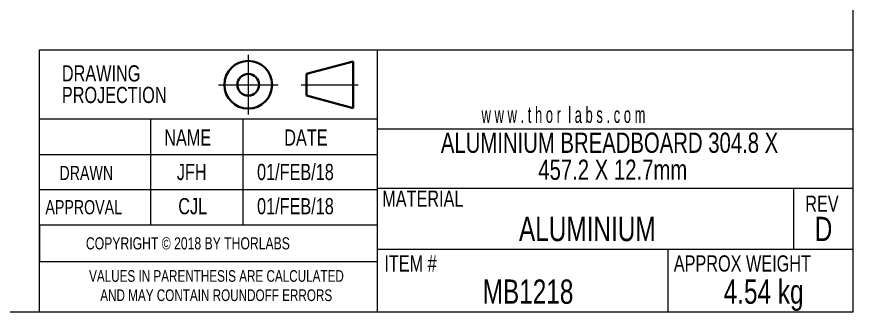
# Model space of a CAD drawing. Header units: millimetres. Extents: x 2 to 278, y 1 to 215.
# Drawn here: x 168.6 to 278, y 0.9 to 39.6 of the extents above; entities that cross this region are included whole.
import ezdxf

# ---------------------------------------------------------------- set-up
doc = ezdxf.new("R2010")
doc.units = ezdxf.units.MM
doc.header["$PDSIZE"] = -1
doc.linetypes.add('CENTERX2', pattern=[20.32, 12.7, -2.54, 2.54, -2.54])
doc.styles.add('SLDTEXTSTYLE0', font='TXT', dxfattribs={"width": 0.75})
doc.styles.add('SLDTEXTSTYLE1', font='TXT', dxfattribs={"width": 0.6})

# ---------------------------------------------------------------- blocks, each defined once
blk = doc.blocks.new('Third Angle Projection Block')
at = {"color": 7, "linetype": 'CENTERX2', "lineweight": 18}
for p, q in [((101.48, 23.81), (101.48, 14.07)), ((96.6, 18.94), (106.35, 18.94)), ((110.14, 18.94), (119.45, 18.94))]:
    blk.add_line(p, q, dxfattribs=at)
at = {"color": 7, "linetype": 'Continuous', "lineweight": 35}
for p, q in [((118.62, 22.75), (111, 20.71)), ((118.62, 15.13), (118.62, 22.75)), ((111, 20.71), (111, 17.17)), ((111, 17.17), (118.62, 15.13))]:
    blk.add_line(p, q, dxfattribs=at)
for radius in [3.9, 1.77]:
    blk.add_circle((101.48, 18.94), radius, dxfattribs=at)
at = {"color": 7, "linetype": 'Continuous', "lineweight": 0}
blk.add_point((101.48, 18.94), dxfattribs=at)
blk = doc.blocks.new('SW_NOTE_0')
at = {"color": 0, "linetype": 'Continuous', "lineweight": 0, "char_height": 1.524, "attachment_point": 2, "style": 'SLDTEXTSTYLE0'}
for s, insert in [('VALUES IN PARENTHESIS ARE CALCULATED', (19.91, 1.96)), ('AND MAY CONTAIN ROUNDOFF ERRORS', (19.88, -0.56))]:
    blk.add_mtext(s, dxfattribs=dict(at, insert=insert))
blk = doc.blocks.new('SW_NOTE_1')
at = {"color": 0, "linetype": 'Continuous', "lineweight": 0, "char_height": 2.117, "attachment_point": 1, "style": 'SLDTEXTSTYLE0'}
for s, insert in [('DRAWING', (0, 2.73)), ('PROJECTION', (0, -0.09))]:
    blk.add_mtext(s, dxfattribs=dict(at, insert=insert))
blk = doc.blocks.new('SW_NOTE_3')
at = {"color": 0, "linetype": 'Continuous', "lineweight": 0, "char_height": 2.6458, "attachment_point": 2, "style": 'SLDTEXTSTYLE0'}
for s, insert in [('ALUMINIUM BREADBOARD 304.8 X', (27.86, 3.41)), ('457.2 X 12.7mm', (28.28, -0.12))]:
    blk.add_mtext(s, dxfattribs=dict(at, insert=insert))

msp = doc.modelspace()

# ---------------------------------------------------------------- linework, layer by layer
at = {"color": 7, "linetype": 'Continuous', "lineweight": 18}
for p, q in [((277.98920685, 0.90316426), (277.98920685, 214.64538)), ((277.98920685, 35.23945084), (277.98920685, 50.03313561)), ((171.63275967, 7.56273425), (171.63275967, 35.23945084)), ((171.63275967, 35.23945084), (215.742764, 35.23945084)), ((215.742764, 35.23945084), (215.742764, 0.90316426)), ((215.742764, 35.23945084), (277.98920685, 35.23945084)), ((171.63275967, 12.29588901), (171.63275967, 26.16614025)), ((171.63275967, 0.90316426), (171.63275967, 26.16614025)), ((215.742764, 26.16614025), (171.63275967, 26.16614025)), ((186.13381007, 26.16614025), (186.13381007, 12.29588901)), ((198.21459062, 26.16614025), (198.21459062, 12.29588901)), ((215.742764, 24.89273354), (277.98920685, 24.89273354)), ((215.742764, 21.48740055), (171.63275967, 21.48740055)), ((215.742764, 16.9216824), (171.63275967, 16.9216824)), ((215.742764, 17.16045796), (277.98920685, 17.16045796)), ((270.16835982, 17.16045796), (270.16835982, 9.14092006)), ((215.742764, 12.29588901), (171.63275967, 12.29588901)), ((171.63275967, 12.29588901), (171.63275967, 7.56273425)), ((215.742764, 9.14092006), (277.98920685, 9.14092006)), ((253.74904084, 9.14092006), (253.74904084, 0.90316426)), ((171.63275967, 7.56273425), (215.742764, 7.56273425)), ((277.98920685, 0.90316426), (1.5793501, 0.90316426))]:
    msp.add_line(p, q, dxfattribs=at)

# ---------------------------------------------------------------- block references
at = {"color": 7, "linetype": 'Continuous', "xscale": 0.8, "yscale": 0.8, "zscale": 0.8}
msp.add_blockref('Third Angle Projection Block', (117.72622042, 15.51623395), dxfattribs=at)
at = {"color": 7, "linetype": 'Continuous', "lineweight": 0}
for name, p in [('SW_NOTE_1', (174.54836503, 30.48353227)), ('SW_NOTE_3', (218.27383663, 20.99652438)), ('SW_NOTE_0', (174.84301401, 4.45585548))]:
    msp.add_blockref(name, p, dxfattribs=at)

# ---------------------------------------------------------------- texts
for s, insert, char_height, attachment_point, style in [('w w w . t h o r  l a b s . c o m', (229.40290648, 27.79574806), 2.1166666667, 1, 'SLDTEXTSTYLE1'), ('NAME', (187.92735883, 24.82213958), 2.116666667, 1, 'SLDTEXTSTYLE0'), ('DATE', (203.61450739, 24.82213958), 2.116666667, 1, 'SLDTEXTSTYLE0'), ('DRAWN', (174.23094657, 20.05455393), 1.852083333, 1, 'SLDTEXTSTYLE0'), ('JFH', (189.57365518, 20.31771481), 2.116666667, 1, 'SLDTEXTSTYLE0'), ('01/FEB/18', (200.0600263, 20.31771481), 2.116666667, 1, 'SLDTEXTSTYLE0'), ('MATERIAL', (216.41997661, 16.82431786), 2.116666667, 1, 'SLDTEXTSTYLE0'), ('APPROVAL', (172.39601245, 15.57871697), 1.852083333, 1, 'SLDTEXTSTYLE0'), ('CJL', (189.76344652, 15.84187786), 2.116666667, 1, 'SLDTEXTSTYLE0'), ('01/FEB/18', (200.0600263, 15.84187786), 2.116666667, 1, 'SLDTEXTSTYLE0'), ('REV', (271.71606537, 16.16717463), 2.116666667, 1, 'SLDTEXTSTYLE0'), ('ALUMINIUM', (243.22788752, 13.39307574), 3.175, 2, 'SLDTEXTSTYLE0'), ('D', (274.10143783, 13.39307574), 3.175, 2, 'SLDTEXTSTYLE0'), ('COPYRIGHT © 2018 BY THORLABS', (177.69258319, 10.71421015), 1.5875, 1, 'SLDTEXTSTYLE0'), ('ITEM #', (216.70040353, 8.34947919), 2.116666667, 1, 'SLDTEXTSTYLE0'), ('APPROX WEIGHT', (254.53180009, 8.34947919), 2.1166666667, 1, 'SLDTEXTSTYLE0'), ('MB1218', (235.47751805, 5.19218853), 3.175, 2, 'SLDTEXTSTYLE0'), ('4.54 kg', (266.27219367, 5.19218853), 3.175, 2, 'SLDTEXTSTYLE0')]:
    msp.add_mtext(s, dxfattribs=dict(at, insert=insert, char_height=char_height, attachment_point=attachment_point, style=style))

doc.saveas('drawing.dxf')
